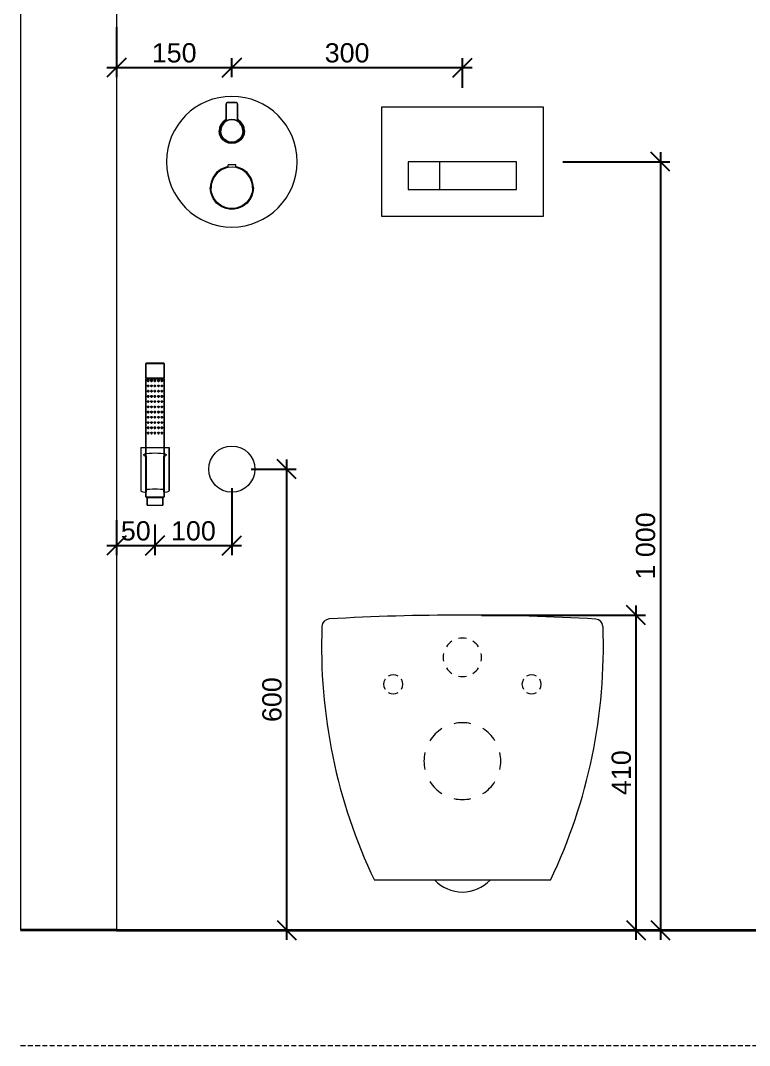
# Model space of a CAD drawing. Header units: millimetres. Extents: x 3767 to 22479, y 1034 to 12216.
# Drawn here: x 7030 to 7979, y 9114 to 10448 of the extents above; entities that cross this region are included whole.
import ezdxf

# ---------------------------------------------------------------- set-up
doc = ezdxf.new("R2010")
doc.units = ezdxf.units.MM
doc.linetypes.add('ČÁRKOVANÁ2', pattern=[9.525, 6.35, -3.175])
for name, color, linetype, lineweight in [('3', 7, 'ČÁRKOVANÁ2', 0), ('dim', 4, 'Continuous', 0), ('door', 36, 'Continuous', 0), ('equipments', 137, 'Continuous', 13), ('sanitary', 4, 'Continuous', 13), ('section', 5, 'Continuous', 35)]:
    doc.layers.add(name, color=color, linetype=linetype, lineweight=lineweight)
doc.styles.add('ARIAL', font='arial.ttf')
doc.dimstyles.new('25', dxfattribs={"dimtxt": 25, "dimasz": 25, "dimexe": 12.5, "dimexo": 25, "dimgap": 6.25, "dimtad": 1, "dimdec": 0, "dimdsep": 46, "dimlunit": 6, "dimtxsty": 'ARIAL', "dimblk": 'OBLIQUE', "dimcen": 25, "dimdle": 12.5, "dimclrd": 256, "dimclre": 256, "dimclrt": 2, "dimadec": 0, "dimazin": 0, "dimtfac": 1, "dimtdec": 0, "dimtmove": 0, "dimatfit": 1, "dimldrblk": 'DOTSMALL', "dimfxl": 1, "dimtvp": 1, "dimtolj": 1, "dimtzin": 0, "dimarcsym": 0})

# ---------------------------------------------------------------- blocks, each defined once
blk = doc.blocks.new('A$C4771120F')
at = {"layer": 'equipments'}
blk.add_line((114.5, 65), (-114.5, 65), dxfattribs=at)
for centre, radius, start, end in [((-172.8, 395), 10, 93.3455, 177.8367), ((-1, -2544.1), 2954.1, 86.6152, 93.3455), ((172.8, 394.9), 10, 2.1535, 86.6152), ((521.6, 368.8), 704.9, 177.8367, 205.5269), ((-521.5, 368.8), 704.9, 334.4731, 2.1535), ((0, 355), 25, 123.1739, 146.8261), ((0, 355), 25, 78.1739, 101.8261), ((0, 355), 25, 33.1739, 56.8261), ((0, 355), 25, 168.1739, 191.8261), ((0, 355), 25, 348.1739, 11.8261), ((0, 355), 25, 213.1739, 236.8261), ((0, 355), 25, 303.1739, 326.8261), ((-90, 320), 12.5, 148.745, 211.255), ((-90, 320), 12.5, 58.745, 121.255), ((-90, 320), 12.5, 328.745, 31.255), ((0, 355), 25, 258.1739, 281.8261), ((90, 320), 12.5, 148.745, 211.255), ((90, 320), 12.5, 58.745, 121.255), ((90, 320), 12.5, 328.745, 31.255), ((-90, 320), 12.5, 238.745, 301.255), ((90, 320), 12.5, 238.745, 301.255), ((0, 220), 50, 77.1777, 102.8223), ((0, 220), 50, 122.1777, 147.8223), ((0, 220), 50, 32.1777, 57.8223), ((0, 220), 50, 167.1777, 192.8223), ((0, 220), 50, 347.1777, 12.8223), ((0, 220), 50, 212.1777, 237.8223), ((0, 220), 50, 302.1777, 327.8223), ((0, 220), 50, 257.1777, 282.8223), ((0, 99.7), 50, 223.916, 316.084)]:
    blk.add_arc(centre, radius, start, end, dxfattribs=at)
blk = doc.blocks.new('A$C1CBD540B')
at = {"layer": 'equipments'}
for p, q in [((-18.5, 0), (0, 0)), ((-18.5, 0), (0, 0)), ((-18.5, 0), (-18.5, -56.3)), ((0, 0), (18.5, 0)), ((18.5, -56.3), (18.5, 0)), ((18.5, 0), (18.5, -56.3)), ((-14.6, -9.6), (-14.4, -8.9)), ((-14.6, -10), (-14.6, -9.6)), ((-14.6, -9.6), (-14.6, -10)), ((-14.6, -9.6), (-14.6, -10)), ((-14.6, -9.6), (-14.6, -10)), ((-14.6, -10), (-14.3, -10.5)), ((-14.4, -8.9), (-13.1, -8.4)), ((-14.3, -10.5), (-13.1, -11)), ((-13.1, -8.4), (-10.9, -8)), ((-13.1, -11), (-11.4, -11.4)), ((-11.4, -11.4), (-11.3, -57.8)), ((-11.4, -11.4), (-11.3, -57.8)), ((-10.9, -8), (-7.6, -7.5)), ((-7.6, -7.5), (-3.7, -7.3)), ((-3.7, -7.3), (0, -7.1)), ((0, -7.1), (3.7, -7.3)), ((3.7, -7.3), (7.6, -7.5)), ((7.6, -7.5), (10.9, -8)), ((10.9, -8), (13.1, -8.4)), ((11.3, -57.8), (11.4, -11.4)), ((11.3, -57.8), (11.4, -11.4)), ((11.4, -11.4), (13.1, -11)), ((13.1, -8.4), (14.4, -8.9)), ((13.1, -11), (14.3, -10.5)), ((14.3, -10.5), (14.6, -10)), ((14.4, -8.9), (14.6, -9.6)), ((14.6, -10), (14.6, -9.6)), ((14.6, -10), (14.6, -9.6)), ((14.6, -9.6), (14.6, -10)), ((-18.5, -56.3), (-18.3, -56.5)), ((-18.3, -56.5), (-18, -56.8)), ((-18, -56.8), (-17.2, -57.2)), ((-18, -56.8), (-17.2, -57.2)), ((-17.2, -57.2), (-15.9, -57.6)), ((-15.9, -57.6), (-14.2, -58)), ((-15.9, -57.6), (-14.2, -58)), ((-14.2, -58), (-11.3, -57.8)), ((-14.2, -58), (-11.3, -57.8)), ((-11.3, -54.7), (-10.1, -54.4)), ((-10.1, -54.4), (-7, -54)), ((-7, -54), (-3.4, -53.7)), ((-3.4, -53.7), (0, -53.6)), ((0, -53.6), (3.4, -53.7)), ((3.4, -53.7), (7, -54)), ((7, -54), (10.1, -54.4)), ((10.1, -54.4), (11.3, -54.7)), ((11.3, -57.8), (14.2, -58)), ((11.3, -57.8), (14.2, -58)), ((14.2, -58), (15.9, -57.6)), ((14.2, -58), (15.9, -57.6)), ((15.9, -57.6), (17.2, -57.2)), ((17.2, -57.2), (18, -56.8)), ((18, -56.8), (18.3, -56.5)), ((18.3, -56.5), (18.5, -56.3))]:
    blk.add_line(p, q, dxfattribs=at)
blk = doc.blocks.new('A$C076663FC')
at = {"layer": 'equipments'}
for p, q in [((-7.5, 75.5), (-7, 76.5)), ((-7.5, 75.5), (-7.5, 53)), ((-7.5, 53), (-7.5, 75.5)), ((-7, 76.5), (-6, 77)), ((-7, 76.5), (-6.7, 76.5)), ((-6.7, 76.5), (-6.1, 76.5)), ((-6.1, 76.5), (-4.9, 76.5)), ((-6, 77), (-5.8, 77)), ((-5.8, 77), (-5.2, 77)), ((-5.2, 77), (-3, 77)), ((-4.9, 76.5), (-3.5, 76.5)), ((-3.5, 76.5), (-1.8, 76.5)), ((-3, 77), (-1.5, 77)), ((-1.8, 76.5), (0, 76.5)), ((-1.5, 77), (0, 77)), ((0, 77), (1.5, 77)), ((0, 76.5), (1.8, 76.5)), ((1.5, 77), (3, 77)), ((1.8, 76.5), (3.5, 76.5)), ((3, 77), (4.2, 77)), ((3.5, 76.5), (4.9, 76.5)), ((4.2, 77), (5.2, 77)), ((4.9, 76.5), (6.1, 76.5)), ((5.2, 77), (6, 77)), ((6, 77), (7, 76.5)), ((6.1, 76.5), (6.7, 76.5)), ((6.7, 76.5), (7, 76.5)), ((7, 76.5), (7.5, 75.5)), ((7.5, 53), (7.5, 75.5)), ((7.5, 75.5), (7.5, 53)), ((-11.6, 51.6), (-8.2, 54.3)), ((-11.3, 51.3), (-8, 53.9)), ((-8.2, 54.3), (-7.5, 54.6)), ((-8, 53.9), (-7.5, 54.1)), ((-7.5, 53), (-3.9, 54.5)), ((-7.3, 52.6), (-3.8, 54)), ((-3.9, 54.5), (-0.2, 55)), ((-3.8, 54), (0, 54.5)), ((-0.2, 55), (3.9, 54.5)), ((0, 54.5), (3.8, 54)), ((3.8, 54), (7.3, 52.6)), ((3.9, 54.5), (7.5, 53)), ((7.5, 54.6), (8.2, 54.3)), ((7.5, 54.1), (8, 53.9)), ((8, 53.9), (11.3, 51.3)), ((8.2, 54.3), (11.6, 51.6)), ((-16.5, 40), (-15.9, 44.3)), ((-16, 40), (-15.4, 44.1)), ((-15.9, 44.3), (-14.3, 48.2)), ((-15.4, 44.1), (-13.9, 48)), ((-15, 40), (-14.5, 43.9)), ((-15, 40), (-14.5, 43.9)), ((-14.5, 43.9), (-13, 47.5)), ((-14.5, 40), (-14, 43.8)), ((-14.3, 48.2), (-11.6, 51.6)), ((-14, 43.8), (-12.6, 47.3)), ((-13.9, 48), (-11.3, 51.3)), ((-13, 47.5), (-10.6, 50.6)), ((-12.6, 47.3), (-10.3, 50.3)), ((-10.6, 50.6), (-7.5, 53)), ((-10.3, 50.3), (-7.3, 52.6)), ((7.3, 52.6), (10.3, 50.3)), ((7.5, 53), (10.6, 50.6)), ((10.3, 50.3), (12.6, 47.3)), ((10.6, 50.6), (13, 47.5)), ((11.3, 51.3), (13.9, 48)), ((11.6, 51.6), (14.3, 48.2)), ((12.6, 47.3), (14, 43.8)), ((13, 47.5), (14.5, 43.9)), ((13.9, 48), (15.4, 44.1)), ((14, 43.8), (14.5, 40)), ((14.3, 48.2), (15.9, 44.3)), ((14.5, 43.9), (15, 40)), ((15.4, 44.1), (16, 40)), ((15.9, 44.3), (16.5, 40)), ((-16.5, 40), (-15.9, 35.7)), ((-16, 40), (-15.4, 35.9)), ((-15.9, 35.7), (-14.3, 31.8)), ((-15.4, 35.9), (-13.9, 32)), ((-15, 40), (-14.5, 36.1)), ((-14.5, 40), (-14, 36.2)), ((-14.5, 36.1), (-13, 32.5)), ((-14.3, 31.8), (-11.6, 28.4)), ((-14, 36.2), (-12.6, 32.7)), ((-13.9, 32), (-11.3, 28.7)), ((-13, 32.5), (-10.6, 29.4)), ((-12.6, 32.7), (-10.3, 29.7)), ((-11.6, 28.4), (-8.2, 25.7)), ((-11.3, 28.7), (-8, 26.1)), ((-10.6, 29.4), (-7.5, 27)), ((-10.3, 29.7), (-7.3, 27.4)), ((-7.5, 27), (-3.9, 25.5)), ((-7.3, 27.4), (-3.8, 26)), ((3.8, 26), (7.3, 27.4)), ((3.9, 25.5), (7.5, 27)), ((7.3, 27.4), (10.3, 29.7)), ((7.5, 27), (10.6, 29.4)), ((8, 26.1), (11.3, 28.7)), ((8.2, 25.7), (11.6, 28.4)), ((10.3, 29.7), (12.6, 32.7)), ((10.6, 29.4), (13, 32.5)), ((11.3, 28.7), (13.9, 32)), ((11.6, 28.4), (14.3, 31.8)), ((12.6, 32.7), (14, 36.2)), ((13, 32.5), (14.5, 36.1)), ((13.9, 32), (15.4, 35.9)), ((14, 36.2), (14.5, 40)), ((14.3, 31.8), (15.9, 35.7)), ((14.5, 36.1), (15, 40)), ((15.4, 35.9), (16, 40)), ((15.9, 35.7), (16.5, 40)), ((-8.2, 25.7), (-4.3, 24.1)), ((-8, 26.1), (-4.1, 24.6)), ((-4.3, 24.1), (0, 23.5)), ((-4.1, 24.6), (0, 24)), ((-3.9, 25.5), (0, 25)), ((-3.9, 25.5), (0, 25)), ((-3.8, 26), (0, 25.5)), ((0, 25.5), (3.8, 26)), ((0, 25), (3.9, 25.5)), ((0, 24), (4.1, 24.6)), ((0, 23.5), (4.3, 24.1)), ((4.1, 24.6), (8, 26.1)), ((4.3, 24.1), (8.2, 25.7)), ((-19.8, -14.2), (-17, -11.8)), ((-19.1, -14.9), (-16.4, -12.6)), ((-17, -11.8), (-13.9, -9.8)), ((-16.4, -12.6), (-13.5, -10.7)), ((-13.9, -9.8), (-10.7, -8.2)), ((-13.4, -10.6), (-10.3, -9.1)), ((-10.7, -8.2), (-7.2, -7)), ((-10.3, -9.1), (-7, -8)), ((-7.2, -7), (-5, -6.6)), ((-7, -8), (-5, -7.6)), ((-5, -7.7), (-5, -4)), ((-5, -4), (-4.6, -4)), ((-5, -7.6), (-0.3, -7.3)), ((-4.6, -4), (-3.5, -4)), ((-3.5, -4), (-1.9, -4)), ((-1.9, -4), (0, -4)), ((-0.3, -7.3), (5, -7.6)), ((0, -4), (1.9, -4)), ((1.9, -4), (3.5, -4)), ((3.5, -4), (4.6, -4)), ((4.6, -4), (5, -4)), ((5, -7.7), (5, -4)), ((5, -6.6), (7.2, -7)), ((5, -7.6), (7, -8)), ((7, -8), (10.3, -9.1)), ((7.2, -7), (10.7, -8.2)), ((10.3, -9.1), (13.5, -10.7)), ((10.7, -8.2), (13.9, -9.8)), ((13.5, -10.7), (16.4, -12.6)), ((13.9, -9.8), (17, -11.8)), ((16.4, -12.6), (19.1, -14.9)), ((17, -11.8), (19.8, -14.2)), ((-27, -26.8), (-25.8, -23.3)), ((-26, -27), (-24.9, -23.7)), ((-25.8, -23.3), (-24.2, -20.1)), ((-24.9, -23.7), (-23.3, -20.5)), ((-24.2, -20.1), (-22.2, -17)), ((-23.3, -20.5), (-21.4, -17.6)), ((-22.2, -17), (-19.8, -14.2)), ((-21.4, -17.6), (-19.1, -14.9)), ((19.1, -14.9), (21.4, -17.6)), ((19.8, -14.2), (22.2, -17)), ((21.4, -17.6), (23.3, -20.5)), ((22.2, -17), (24.2, -20.1)), ((23.3, -20.5), (24.9, -23.7)), ((24.2, -20.1), (25.8, -23.3)), ((24.9, -23.7), (26, -27)), ((25.8, -23.3), (27, -26.8)), ((-28, -34), (-27.7, -30.4)), ((-28, -34), (-27.7, -37.6)), ((-27.7, -30.4), (-27, -26.8)), ((-27.7, -37.6), (-27, -41.2)), ((-27, -34), (-26.7, -30.5)), ((-27, -34), (-26.7, -37.5)), ((-26.7, -30.5), (-26, -27)), ((-26.7, -37.5), (-26, -41)), ((26, -27), (26.7, -30.5)), ((26, -41), (26.7, -37.5)), ((26.7, -30.5), (27, -34)), ((26.7, -37.5), (27, -34)), ((27, -26.8), (27.7, -30.4)), ((27, -41.2), (27.7, -37.6)), ((27.7, -30.4), (28, -34)), ((27.7, -37.6), (28, -34)), ((-27, -41.2), (-25.8, -44.7)), ((-26, -41), (-24.9, -44.3)), ((-25.8, -44.7), (-24.2, -47.9)), ((-24.9, -44.3), (-23.4, -47.4)), ((-24.2, -47.9), (-22.2, -51)), ((-23.4, -47.4), (-21.4, -50.4)), ((-22.2, -51), (-19.8, -53.8)), ((-21.4, -50.4), (-19.1, -53.1)), ((-19.1, -53.1), (-16.4, -55.4)), ((16.4, -55.4), (19.1, -53.1)), ((19.1, -53.1), (21.4, -50.4)), ((19.8, -53.8), (22.2, -51)), ((21.4, -50.4), (23.4, -47.4)), ((22.2, -51), (24.2, -47.9)), ((23.4, -47.4), (24.9, -44.3)), ((24.2, -47.9), (25.8, -44.7)), ((24.9, -44.3), (26, -41)), ((25.8, -44.7), (27, -41.2)), ((-19.8, -53.8), (-17, -56.2)), ((-17, -56.2), (-13.9, -58.2)), ((-16.4, -55.4), (-13.5, -57.3)), ((-13.9, -58.2), (-10.7, -59.8)), ((-13.5, -57.3), (-10.3, -58.9)), ((-10.7, -59.8), (-7.2, -61)), ((-10.3, -58.9), (-7, -60)), ((-7.2, -61), (-3.6, -61.7)), ((-7, -60), (-3.5, -60.7)), ((-3.6, -61.7), (0, -62)), ((-3.5, -60.7), (0, -61)), ((0, -61), (3.5, -60.7)), ((0, -62), (3.6, -61.7)), ((3.5, -60.7), (7, -60)), ((3.6, -61.7), (7.2, -61)), ((7, -60), (10.3, -58.9)), ((7, -60), (10.3, -58.9)), ((7.2, -61), (10.7, -59.8)), ((10.3, -58.9), (13.5, -57.3)), ((10.7, -59.8), (13.9, -58.2)), ((13.5, -57.3), (16.4, -55.4)), ((13.9, -58.2), (17, -56.2)), ((17, -56.2), (19.8, -53.8))]:
    blk.add_line(p, q, dxfattribs=at)
blk.add_circle((0, 0), 85, dxfattribs=at)
blk = doc.blocks.new('A$C76D800A9')
at = {"layer": 'equipments'}
for p, q in [((-12, 184.5), (-11.5, 185)), ((-12, 184.5), (-12, 165.5)), ((-12, 184.5), (-11.6, 184.5)), ((-12, 165.5), (-12, 184.5)), ((-11.6, 184.5), (-10.4, 184.5)), ((-11.6, 184.5), (-10.4, 184.5)), ((-11.5, 185), (-11.1, 185)), ((-11.1, 185), (-10, 185)), ((-10.4, 184.5), (-8.5, 184.5)), ((-10, 185), (-8.1, 185)), ((-8.5, 184.5), (-6, 184.5)), ((-8.1, 185), (-5.7, 185)), ((-6, 184.5), (-3.1, 184.5)), ((-5.7, 185), (-3, 185)), ((-3.1, 184.5), (0, 184.5)), ((-3, 185), (0, 185)), ((0, 185), (3, 185)), ((0, 184.5), (3.1, 184.5)), ((3, 185), (5.7, 185)), ((3.1, 184.5), (6, 184.5)), ((5.7, 185), (8.1, 185)), ((6, 184.5), (8.5, 184.5)), ((8.1, 185), (10, 185)), ((8.5, 184.5), (10.4, 184.5)), ((10, 185), (11.1, 185)), ((10.4, 184.5), (11.6, 184.5)), ((11.1, 185), (11.5, 185)), ((11.5, 185), (12, 184.5)), ((11.6, 184.5), (12, 184.5)), ((12, 184.5), (12, 165.5)), ((12, 165.5), (12, 184.5)), ((-12, 165.5), (-11.6, 165.5)), ((-12, 165.5), (-11, 165)), ((-12, 164.5), (-11, 165)), ((-12, 11), (-12, 164.5)), ((-12, 164.5), (-12, 11)), ((-12, 164.5), (-11.6, 164.5)), ((-11.6, 165.5), (-10.4, 165.5)), ((-11.6, 165.5), (-10.4, 165.5)), ((-11.6, 164.5), (-10.4, 164.5)), ((-11.6, 164.5), (-10.4, 164.5)), ((-11, 165), (-10.6, 165)), ((-10.6, 165), (-9.5, 165)), ((-10.4, 165.5), (-8.5, 165.5)), ((-10.4, 164.5), (-8.5, 164.5)), ((-9.8571, 162.5), (-9.4286, 163)), ((-9.8571, 162.5), (-9.8571, 161.5)), ((-9.8571, 161.5), (-9.8571, 162.5)), ((-9.8571, 161.5), (-9.4286, 161)), ((-9.5, 165), (-7.8, 165)), ((-9.4286, 163), (-8.5714, 163)), ((-9.4286, 161), (-8.5714, 161)), ((-8.5714, 163), (-8.1429, 162.5)), ((-8.5714, 161), (-8.1429, 161.5)), ((-8.5, 165.5), (-6, 165.5)), ((-8.5, 164.5), (-6, 164.5)), ((-8.1429, 161.5), (-8.1429, 162.5)), ((-8.1429, 162.5), (-8.1429, 161.5)), ((-7.8, 165), (-5.5, 165)), ((-6, 165.5), (-3.1, 165.5)), ((-6, 164.5), (-3.1, 164.5)), ((-5.5, 165), (-2.8, 165)), ((-5.3571, 162.5), (-4.9286, 163)), ((-5.3571, 161.5), (-5.3571, 162.5)), ((-5.3571, 162.5), (-5.3571, 161.5)), ((-5.3571, 161.5), (-4.9286, 161)), ((-4.9286, 163), (-4.0714, 163)), ((-4.9286, 161), (-4.0714, 161)), ((-4.0714, 163), (-3.6429, 162.5)), ((-4.0714, 161), (-3.6429, 161.5)), ((-3.6429, 162.5), (-3.6429, 161.5)), ((-3.6429, 161.5), (-3.6429, 162.5)), ((-3.1, 165.5), (0, 165.5)), ((-3.1, 164.5), (0, 164.5)), ((-2.8, 165), (0, 165)), ((-0.8571, 162.5), (-0.4286, 163)), ((-0.8571, 161.5), (-0.8571, 162.5)), ((-0.8571, 162.5), (-0.8571, 161.5)), ((-0.8571, 161.5), (-0.4286, 161)), ((-0.4286, 163), (0.4286, 163)), ((-0.4286, 161), (0.4286, 161)), ((0, 165.5), (3.1, 165.5)), ((0, 165), (2.8, 165)), ((0, 164.5), (3.1, 164.5)), ((0.4286, 163), (0.8571, 162.5)), ((0.4286, 161), (0.8571, 161.5)), ((0.8571, 162.5), (0.8571, 161.5)), ((0.8571, 161.5), (0.8571, 162.5)), ((2.8, 165), (5.5, 165)), ((3.1, 165.5), (6, 165.5)), ((3.1, 164.5), (6, 164.5)), ((3.6429, 162.5), (4.0714, 163)), ((3.6429, 162.5), (3.6429, 161.5)), ((3.6429, 161.5), (3.6429, 162.5)), ((3.6429, 161.5), (4.0714, 161)), ((4.0714, 163), (4.9286, 163)), ((4.0714, 161), (4.9286, 161)), ((4.9286, 163), (5.3571, 162.5)), ((4.9286, 161), (5.3571, 161.5)), ((5.3571, 161.5), (5.3571, 162.5)), ((5.3571, 162.5), (5.3571, 161.5)), ((5.5, 165), (7.8, 165)), ((6, 165.5), (8.5, 165.5)), ((6, 164.5), (8.5, 164.5)), ((7.8, 165), (9.5, 165)), ((8.1429, 162.5), (8.5714, 163)), ((8.1429, 161.5), (8.1429, 162.5)), ((8.1429, 162.5), (8.1429, 161.5)), ((8.1429, 161.5), (8.5714, 161)), ((8.5, 165.5), (10.4, 165.5)), ((8.5, 164.5), (10.4, 164.5)), ((8.5714, 163), (9.4286, 163)), ((8.5714, 161), (9.4286, 161)), ((9.4286, 163), (9.8571, 162.5)), ((9.4286, 161), (9.8571, 161.5)), ((9.5, 165), (10.6, 165)), ((9.8571, 162.5), (9.8571, 161.5)), ((9.8571, 161.5), (9.8571, 162.5)), ((10.4, 165.5), (11.6, 165.5)), ((10.4, 164.5), (11.6, 164.5)), ((10.6, 165), (11, 165)), ((11, 165), (12, 165.5)), ((11, 165), (12, 164.5)), ((11.6, 165.5), (12, 165.5)), ((11.6, 164.5), (12, 164.5)), ((12, 11), (12, 164.5)), ((12, 164.5), (12, 11)), ((-9.8571, 155.7), (-9.4286, 156.2)), ((-9.8571, 154.7), (-9.8571, 155.7)), ((-9.8571, 155.7), (-9.8571, 154.7)), ((-9.8571, 154.7), (-9.4286, 154.2)), ((-9.8571, 148.9), (-9.4286, 149.4)), ((-9.8571, 147.9), (-9.8571, 148.9)), ((-9.8571, 148.9), (-9.8571, 147.9)), ((-9.8571, 147.9), (-9.4286, 147.4)), ((-9.4286, 156.2), (-8.5714, 156.2)), ((-9.4286, 154.2), (-8.5714, 154.2)), ((-9.4286, 149.4), (-8.5714, 149.4)), ((-9.4286, 147.4), (-8.5714, 147.4)), ((-8.5714, 156.2), (-8.1429, 155.7)), ((-8.5714, 154.2), (-8.1429, 154.7)), ((-8.5714, 149.4), (-8.1429, 148.9)), ((-8.5714, 147.4), (-8.1429, 147.9)), ((-8.1429, 155.7), (-8.1429, 154.7)), ((-8.1429, 154.7), (-8.1429, 155.7)), ((-8.1429, 148.9), (-8.1429, 147.9)), ((-8.1429, 147.9), (-8.1429, 148.9)), ((-5.3571, 155.7), (-4.9286, 156.2)), ((-5.3571, 155.7), (-5.3571, 154.7)), ((-5.3571, 154.7), (-5.3571, 155.7)), ((-5.3571, 154.7), (-4.9286, 154.2)), ((-5.3571, 148.9), (-4.9286, 149.4)), ((-5.3571, 148.9), (-5.3571, 147.9)), ((-5.3571, 147.9), (-5.3571, 148.9)), ((-5.3571, 147.9), (-4.9286, 147.4)), ((-4.9286, 156.2), (-4.0714, 156.2)), ((-4.9286, 154.2), (-4.0714, 154.2)), ((-4.9286, 149.4), (-4.0714, 149.4)), ((-4.9286, 147.4), (-4.0714, 147.4)), ((-4.0714, 156.2), (-3.6429, 155.7)), ((-4.0714, 154.2), (-3.6429, 154.7)), ((-4.0714, 149.4), (-3.6429, 148.9)), ((-4.0714, 147.4), (-3.6429, 147.9)), ((-3.6429, 154.7), (-3.6429, 155.7)), ((-3.6429, 155.7), (-3.6429, 154.7)), ((-3.6429, 147.9), (-3.6429, 148.9)), ((-3.6429, 148.9), (-3.6429, 147.9)), ((-0.8571, 155.7), (-0.4286, 156.2)), ((-0.8571, 155.7), (-0.8571, 154.7)), ((-0.8571, 154.7), (-0.8571, 155.7)), ((-0.8571, 154.7), (-0.4286, 154.2)), ((-0.8571, 148.9), (-0.4286, 149.4)), ((-0.8571, 148.9), (-0.8571, 147.9)), ((-0.8571, 147.9), (-0.8571, 148.9)), ((-0.8571, 147.9), (-0.4286, 147.4)), ((-0.4286, 156.2), (0.4286, 156.2)), ((-0.4286, 154.2), (0.4286, 154.2)), ((-0.4286, 149.4), (0.4286, 149.4)), ((-0.4286, 147.4), (0.4286, 147.4)), ((0.4286, 156.2), (0.8571, 155.7)), ((0.4286, 154.2), (0.8571, 154.7)), ((0.4286, 149.4), (0.8571, 148.9)), ((0.4286, 147.4), (0.8571, 147.9)), ((0.8571, 154.7), (0.8571, 155.7)), ((0.8571, 155.7), (0.8571, 154.7)), ((0.8571, 147.9), (0.8571, 148.9)), ((0.8571, 148.9), (0.8571, 147.9)), ((3.6429, 155.7), (4.0714, 156.2)), ((3.6429, 154.7), (3.6429, 155.7)), ((3.6429, 155.7), (3.6429, 154.7)), ((3.6429, 154.7), (4.0714, 154.2)), ((3.6429, 148.9), (4.0714, 149.4)), ((3.6429, 147.9), (3.6429, 148.9)), ((3.6429, 148.9), (3.6429, 147.9)), ((3.6429, 147.9), (4.0714, 147.4)), ((4.0714, 156.2), (4.9286, 156.2)), ((4.0714, 154.2), (4.9286, 154.2)), ((4.0714, 149.4), (4.9286, 149.4)), ((4.0714, 147.4), (4.9286, 147.4)), ((4.9286, 156.2), (5.3571, 155.7)), ((4.9286, 154.2), (5.3571, 154.7)), ((4.9286, 149.4), (5.3571, 148.9)), ((4.9286, 147.4), (5.3571, 147.9)), ((5.3571, 155.7), (5.3571, 154.7)), ((5.3571, 154.7), (5.3571, 155.7)), ((5.3571, 148.9), (5.3571, 147.9)), ((5.3571, 147.9), (5.3571, 148.9)), ((8.1429, 155.7), (8.5714, 156.2)), ((8.1429, 155.7), (8.1429, 154.7)), ((8.1429, 154.7), (8.1429, 155.7)), ((8.1429, 154.7), (8.5714, 154.2)), ((8.1429, 148.9), (8.5714, 149.4)), ((8.1429, 148.9), (8.1429, 147.9)), ((8.1429, 147.9), (8.1429, 148.9)), ((8.1429, 147.9), (8.5714, 147.4)), ((8.5714, 156.2), (9.4286, 156.2)), ((8.5714, 154.2), (9.4286, 154.2)), ((8.5714, 149.4), (9.4286, 149.4)), ((8.5714, 147.4), (9.4286, 147.4)), ((9.4286, 156.2), (9.8571, 155.7)), ((9.4286, 154.2), (9.8571, 154.7)), ((9.4286, 149.4), (9.8571, 148.9)), ((9.4286, 147.4), (9.8571, 147.9)), ((9.8571, 154.7), (9.8571, 155.7)), ((9.8571, 155.7), (9.8571, 154.7)), ((9.8571, 147.9), (9.8571, 148.9)), ((9.8571, 148.9), (9.8571, 147.9)), ((-9.8571, 142.1), (-9.4286, 142.6)), ((-9.8571, 142.1), (-9.8571, 141.1)), ((-9.8571, 141.1), (-9.8571, 142.1)), ((-9.8571, 141.1), (-9.4286, 140.6)), ((-9.8571, 135.3), (-9.4286, 135.8)), ((-9.8571, 135.3), (-9.8571, 134.3)), ((-9.8571, 134.3), (-9.8571, 135.3)), ((-9.8571, 134.3), (-9.4286, 133.8)), ((-9.4286, 142.6), (-8.5714, 142.6)), ((-9.4286, 140.6), (-8.5714, 140.6)), ((-9.4286, 135.8), (-8.5714, 135.8)), ((-9.4286, 133.8), (-8.5714, 133.8)), ((-8.5714, 142.6), (-8.1429, 142.1)), ((-8.5714, 140.6), (-8.1429, 141.1)), ((-8.5714, 135.8), (-8.1429, 135.3)), ((-8.5714, 133.8), (-8.1429, 134.3)), ((-8.1429, 142.1), (-8.1429, 141.1)), ((-8.1429, 141.1), (-8.1429, 142.1)), ((-8.1429, 134.3), (-8.1429, 135.3)), ((-8.1429, 135.3), (-8.1429, 134.3)), ((-5.3571, 142.1), (-4.9286, 142.6)), ((-5.3571, 141.1), (-5.3571, 142.1)), ((-5.3571, 142.1), (-5.3571, 141.1)), ((-5.3571, 141.1), (-4.9286, 140.6)), ((-5.3571, 135.3), (-4.9286, 135.8)), ((-5.3571, 134.3), (-5.3571, 135.3)), ((-5.3571, 135.3), (-5.3571, 134.3)), ((-5.3571, 134.3), (-4.9286, 133.8)), ((-4.9286, 142.6), (-4.0714, 142.6)), ((-4.9286, 140.6), (-4.0714, 140.6)), ((-4.9286, 135.8), (-4.0714, 135.8)), ((-4.9286, 133.8), (-4.0714, 133.8)), ((-4.0714, 142.6), (-3.6429, 142.1)), ((-4.0714, 140.6), (-3.6429, 141.1)), ((-4.0714, 135.8), (-3.6429, 135.3)), ((-4.0714, 133.8), (-3.6429, 134.3)), ((-3.6429, 141.1), (-3.6429, 142.1)), ((-3.6429, 142.1), (-3.6429, 141.1)), ((-3.6429, 135.3), (-3.6429, 134.3)), ((-3.6429, 134.3), (-3.6429, 135.3)), ((-0.8571, 142.1), (-0.4286, 142.6)), ((-0.8571, 141.1), (-0.8571, 142.1)), ((-0.8571, 142.1), (-0.8571, 141.1)), ((-0.8571, 141.1), (-0.4286, 140.6)), ((-0.8571, 135.3), (-0.4286, 135.8)), ((-0.8571, 134.3), (-0.8571, 135.3)), ((-0.8571, 135.3), (-0.8571, 134.3)), ((-0.8571, 134.3), (-0.4286, 133.8)), ((-0.4286, 142.6), (0.4286, 142.6)), ((-0.4286, 140.6), (0.4286, 140.6)), ((-0.4286, 135.8), (0.4286, 135.8)), ((-0.4286, 133.8), (0.4286, 133.8)), ((0.4286, 142.6), (0.8571, 142.1)), ((0.4286, 140.6), (0.8571, 141.1)), ((0.4286, 135.8), (0.8571, 135.3)), ((0.4286, 133.8), (0.8571, 134.3)), ((0.8571, 141.1), (0.8571, 142.1)), ((0.8571, 142.1), (0.8571, 141.1)), ((0.8571, 135.3), (0.8571, 134.3)), ((0.8571, 134.3), (0.8571, 135.3)), ((3.6429, 142.1), (4.0714, 142.6)), ((3.6429, 142.1), (3.6429, 141.1)), ((3.6429, 141.1), (3.6429, 142.1)), ((3.6429, 141.1), (4.0714, 140.6)), ((3.6429, 135.3), (4.0714, 135.8)), ((3.6429, 135.3), (3.6429, 134.3)), ((3.6429, 134.3), (3.6429, 135.3)), ((3.6429, 134.3), (4.0714, 133.8)), ((4.0714, 142.6), (4.9286, 142.6)), ((4.0714, 140.6), (4.9286, 140.6)), ((4.0714, 135.8), (4.9286, 135.8)), ((4.0714, 133.8), (4.9286, 133.8)), ((4.9286, 142.6), (5.3571, 142.1)), ((4.9286, 140.6), (5.3571, 141.1)), ((4.9286, 135.8), (5.3571, 135.3)), ((4.9286, 133.8), (5.3571, 134.3)), ((5.3571, 142.1), (5.3571, 141.1)), ((5.3571, 141.1), (5.3571, 142.1)), ((5.3571, 134.3), (5.3571, 135.3)), ((5.3571, 135.3), (5.3571, 134.3)), ((8.1429, 142.1), (8.5714, 142.6)), ((8.1429, 141.1), (8.1429, 142.1)), ((8.1429, 142.1), (8.1429, 141.1)), ((8.1429, 141.1), (8.5714, 140.6)), ((8.1429, 135.3), (8.5714, 135.8)), ((8.1429, 134.3), (8.1429, 135.3)), ((8.1429, 135.3), (8.1429, 134.3)), ((8.1429, 134.3), (8.5714, 133.8)), ((8.5714, 142.6), (9.4286, 142.6)), ((8.5714, 140.6), (9.4286, 140.6)), ((8.5714, 135.8), (9.4286, 135.8)), ((8.5714, 133.8), (9.4286, 133.8)), ((9.4286, 142.6), (9.8571, 142.1)), ((9.4286, 140.6), (9.8571, 141.1)), ((9.4286, 135.8), (9.8571, 135.3)), ((9.4286, 133.8), (9.8571, 134.3)), ((9.8571, 141.1), (9.8571, 142.1)), ((9.8571, 142.1), (9.8571, 141.1)), ((9.8571, 135.3), (9.8571, 134.3)), ((9.8571, 134.3), (9.8571, 135.3)), ((-9.8571, 128.5), (-9.4286, 129)), ((-9.8571, 128.5), (-9.8571, 127.5)), ((-9.8571, 127.5), (-9.8571, 128.5)), ((-9.8571, 127.5), (-9.4286, 127)), ((-9.8571, 121.7), (-9.4286, 122.2)), ((-9.8571, 121.7), (-9.8571, 120.7)), ((-9.8571, 120.7), (-9.8571, 121.7)), ((-9.8571, 120.7), (-9.4286, 120.2)), ((-9.4286, 129), (-8.5714, 129)), ((-9.4286, 127), (-8.5714, 127)), ((-9.4286, 122.2), (-8.5714, 122.2)), ((-9.4286, 120.2), (-8.5714, 120.2)), ((-8.5714, 129), (-8.1429, 128.5)), ((-8.5714, 127), (-8.1429, 127.5)), ((-8.5714, 122.2), (-8.1429, 121.7)), ((-8.5714, 120.2), (-8.1429, 120.7)), ((-8.1429, 127.5), (-8.1429, 128.5)), ((-8.1429, 128.5), (-8.1429, 127.5)), ((-8.1429, 121.7), (-8.1429, 120.7)), ((-8.1429, 120.7), (-8.1429, 121.7)), ((-5.3571, 128.5), (-4.9286, 129)), ((-5.3571, 127.5), (-5.3571, 128.5)), ((-5.3571, 128.5), (-5.3571, 127.5)), ((-5.3571, 127.5), (-4.9286, 127)), ((-5.3571, 121.7), (-4.9286, 122.2)), ((-5.3571, 120.7), (-5.3571, 121.7)), ((-5.3571, 121.7), (-5.3571, 120.7)), ((-5.3571, 120.7), (-4.9286, 120.2)), ((-4.9286, 129), (-4.0714, 129)), ((-4.9286, 127), (-4.0714, 127)), ((-4.9286, 122.2), (-4.0714, 122.2)), ((-4.9286, 120.2), (-4.0714, 120.2)), ((-4.0714, 129), (-3.6429, 128.5)), ((-4.0714, 127), (-3.6429, 127.5)), ((-4.0714, 122.2), (-3.6429, 121.7)), ((-4.0714, 120.2), (-3.6429, 120.7)), ((-3.6429, 128.5), (-3.6429, 127.5)), ((-3.6429, 127.5), (-3.6429, 128.5)), ((-3.6429, 120.7), (-3.6429, 121.7)), ((-3.6429, 121.7), (-3.6429, 120.7)), ((-0.8571, 128.5), (-0.4286, 129)), ((-0.8571, 127.5), (-0.8571, 128.5)), ((-0.8571, 128.5), (-0.8571, 127.5)), ((-0.8571, 127.5), (-0.4286, 127)), ((-0.8571, 121.7), (-0.4286, 122.2)), ((-0.8571, 120.7), (-0.8571, 121.7)), ((-0.8571, 121.7), (-0.8571, 120.7)), ((-0.8571, 120.7), (-0.4286, 120.2)), ((-0.4286, 129), (0.4286, 129)), ((-0.4286, 127), (0.4286, 127)), ((-0.4286, 122.2), (0.4286, 122.2)), ((-0.4286, 120.2), (0.4286, 120.2)), ((0.4286, 129), (0.8571, 128.5)), ((0.4286, 127), (0.8571, 127.5)), ((0.4286, 122.2), (0.8571, 121.7)), ((0.4286, 120.2), (0.8571, 120.7)), ((0.8571, 128.5), (0.8571, 127.5)), ((0.8571, 127.5), (0.8571, 128.5)), ((0.8571, 120.7), (0.8571, 121.7)), ((0.8571, 121.7), (0.8571, 120.7)), ((3.6429, 128.5), (4.0714, 129)), ((3.6429, 128.5), (3.6429, 127.5)), ((3.6429, 127.5), (3.6429, 128.5)), ((3.6429, 127.5), (4.0714, 127)), ((3.6429, 121.7), (4.0714, 122.2)), ((3.6429, 121.7), (3.6429, 120.7)), ((3.6429, 120.7), (3.6429, 121.7)), ((3.6429, 120.7), (4.0714, 120.2)), ((4.0714, 129), (4.9286, 129)), ((4.0714, 127), (4.9286, 127)), ((4.0714, 122.2), (4.9286, 122.2)), ((4.0714, 120.2), (4.9286, 120.2)), ((4.9286, 129), (5.3571, 128.5)), ((4.9286, 127), (5.3571, 127.5)), ((4.9286, 122.2), (5.3571, 121.7)), ((4.9286, 120.2), (5.3571, 120.7)), ((5.3571, 127.5), (5.3571, 128.5)), ((5.3571, 128.5), (5.3571, 127.5)), ((5.3571, 121.7), (5.3571, 120.7)), ((5.3571, 120.7), (5.3571, 121.7)), ((8.1429, 128.5), (8.5714, 129)), ((8.1429, 127.5), (8.1429, 128.5)), ((8.1429, 128.5), (8.1429, 127.5)), ((8.1429, 127.5), (8.5714, 127)), ((8.1429, 121.7), (8.5714, 122.2)), ((8.1429, 120.7), (8.1429, 121.7)), ((8.1429, 121.7), (8.1429, 120.7)), ((8.1429, 120.7), (8.5714, 120.2)), ((8.5714, 129), (9.4286, 129)), ((8.5714, 127), (9.4286, 127)), ((8.5714, 122.2), (9.4286, 122.2)), ((8.5714, 120.2), (9.4286, 120.2)), ((9.4286, 129), (9.8571, 128.5)), ((9.4286, 127), (9.8571, 127.5)), ((9.4286, 122.2), (9.8571, 121.7)), ((9.4286, 120.2), (9.8571, 120.7)), ((9.8571, 128.5), (9.8571, 127.5)), ((9.8571, 127.5), (9.8571, 128.5)), ((9.8571, 120.7), (9.8571, 121.7)), ((9.8571, 121.7), (9.8571, 120.7)), ((-9.8571, 114.9), (-9.4286, 115.4)), ((-9.8571, 114.9), (-9.8571, 113.9)), ((-9.8571, 113.9), (-9.8571, 114.9)), ((-9.8571, 113.9), (-9.4286, 113.4)), ((-9.8571, 108.1), (-9.4286, 108.6)), ((-9.8571, 108.1), (-9.8571, 107.1)), ((-9.8571, 107.1), (-9.8571, 108.1)), ((-9.8571, 107.1), (-9.4286, 106.6)), ((-9.4286, 115.4), (-8.5714, 115.4)), ((-9.4286, 113.4), (-8.5714, 113.4)), ((-9.4286, 108.6), (-8.5714, 108.6)), ((-8.5714, 115.4), (-8.1429, 114.9)), ((-8.5714, 113.4), (-8.1429, 113.9)), ((-8.5714, 108.6), (-8.1429, 108.1)), ((-8.5714, 106.6), (-8.1429, 107.1)), ((-8.1429, 113.9), (-8.1429, 114.9)), ((-8.1429, 114.9), (-8.1429, 113.9)), ((-8.1429, 108.1), (-8.1429, 107.1)), ((-8.1429, 107.1), (-8.1429, 108.1)), ((-5.3571, 114.9), (-4.9286, 115.4)), ((-5.3571, 113.9), (-5.3571, 114.9)), ((-5.3571, 114.9), (-5.3571, 113.9)), ((-5.3571, 113.9), (-4.9286, 113.4)), ((-5.3571, 108.1), (-4.9286, 108.6)), ((-5.3571, 107.1), (-5.3571, 108.1)), ((-5.3571, 108.1), (-5.3571, 107.1)), ((-5.3571, 107.1), (-4.9286, 106.6)), ((-4.9286, 115.4), (-4.0714, 115.4)), ((-4.9286, 113.4), (-4.0714, 113.4)), ((-4.9286, 108.6), (-4.0714, 108.6)), ((-4.0714, 115.4), (-3.6429, 114.9)), ((-4.0714, 113.4), (-3.6429, 113.9)), ((-4.0714, 108.6), (-3.6429, 108.1)), ((-4.0714, 106.6), (-3.6429, 107.1)), ((-3.6429, 114.9), (-3.6429, 113.9)), ((-3.6429, 113.9), (-3.6429, 114.9)), ((-3.6429, 107.1), (-3.6429, 108.1)), ((-3.6429, 108.1), (-3.6429, 107.1)), ((-0.8571, 114.9), (-0.4286, 115.4)), ((-0.8571, 113.9), (-0.8571, 114.9)), ((-0.8571, 114.9), (-0.8571, 113.9)), ((-0.8571, 113.9), (-0.4286, 113.4)), ((-0.8571, 108.1), (-0.4286, 108.6)), ((-0.8571, 107.1), (-0.8571, 108.1)), ((-0.8571, 108.1), (-0.8571, 107.1)), ((-0.8571, 107.1), (-0.4286, 106.6)), ((-0.4286, 115.4), (0.4286, 115.4)), ((-0.4286, 113.4), (0.4286, 113.4)), ((-0.4286, 108.6), (0.4286, 108.6)), ((0.4286, 115.4), (0.8571, 114.9)), ((0.4286, 113.4), (0.8571, 113.9)), ((0.4286, 108.6), (0.8571, 108.1)), ((0.4286, 106.6), (0.8571, 107.1)), ((0.8571, 114.9), (0.8571, 113.9)), ((0.8571, 113.9), (0.8571, 114.9)), ((0.8571, 107.1), (0.8571, 108.1)), ((0.8571, 108.1), (0.8571, 107.1)), ((3.6429, 114.9), (4.0714, 115.4)), ((3.6429, 114.9), (3.6429, 113.9)), ((3.6429, 113.9), (3.6429, 114.9)), ((3.6429, 113.9), (4.0714, 113.4)), ((3.6429, 108.1), (4.0714, 108.6)), ((3.6429, 108.1), (3.6429, 107.1)), ((3.6429, 107.1), (3.6429, 108.1)), ((3.6429, 107.1), (4.0714, 106.6)), ((4.0714, 115.4), (4.9286, 115.4)), ((4.0714, 113.4), (4.9286, 113.4)), ((4.0714, 108.6), (4.9286, 108.6)), ((4.9286, 115.4), (5.3571, 114.9)), ((4.9286, 113.4), (5.3571, 113.9)), ((4.9286, 108.6), (5.3571, 108.1)), ((4.9286, 106.6), (5.3571, 107.1)), ((5.3571, 113.9), (5.3571, 114.9)), ((5.3571, 114.9), (5.3571, 113.9)), ((5.3571, 108.1), (5.3571, 107.1)), ((5.3571, 107.1), (5.3571, 108.1)), ((8.1429, 114.9), (8.5714, 115.4)), ((8.1429, 113.9), (8.1429, 114.9)), ((8.1429, 114.9), (8.1429, 113.9)), ((8.1429, 113.9), (8.5714, 113.4)), ((8.1429, 108.1), (8.5714, 108.6)), ((8.1429, 107.1), (8.1429, 108.1)), ((8.1429, 108.1), (8.1429, 107.1)), ((8.1429, 107.1), (8.5714, 106.6)), ((8.5714, 115.4), (9.4286, 115.4)), ((8.5714, 113.4), (9.4286, 113.4)), ((8.5714, 108.6), (9.4286, 108.6)), ((9.4286, 115.4), (9.8571, 114.9)), ((9.4286, 113.4), (9.8571, 113.9)), ((9.4286, 108.6), (9.8571, 108.1)), ((9.4286, 106.6), (9.8571, 107.1)), ((9.8571, 114.9), (9.8571, 113.9)), ((9.8571, 113.9), (9.8571, 114.9)), ((9.8571, 107.1), (9.8571, 108.1)), ((9.8571, 108.1), (9.8571, 107.1)), ((-9.8571, 101.3), (-9.4286, 101.8)), ((-9.8571, 101.3), (-9.8571, 100.3)), ((-9.8571, 100.3), (-9.8571, 101.3)), ((-9.8571, 100.3), (-9.4286, 99.8003)), ((-9.8571, 94.5003), (-9.4286, 95.0002)), ((-9.8571, 93.5003), (-9.8571, 94.5003)), ((-9.8571, 94.5003), (-9.8571, 93.5003)), ((-9.8571, 93.5003), (-9.4286, 93.0003)), ((-9.4286, 106.6), (-8.5714, 106.6)), ((-9.4286, 101.8), (-8.5714, 101.8)), ((-9.4286, 99.8003), (-8.5714, 99.8003)), ((-9.4286, 95.0002), (-8.5714, 95.0002)), ((-8.5714, 101.8), (-8.1429, 101.3)), ((-8.5714, 99.8003), (-8.1429, 100.3)), ((-8.5714, 95.0002), (-8.1429, 94.5003)), ((-8.5714, 93.0003), (-8.1429, 93.5003)), ((-8.1429, 101.3), (-8.1429, 100.3)), ((-8.1429, 100.3), (-8.1429, 101.3)), ((-8.1429, 94.5003), (-8.1429, 93.5003)), ((-8.1429, 93.5003), (-8.1429, 94.5003)), ((-5.3571, 101.3), (-4.9286, 101.8)), ((-5.3571, 100.3), (-5.3571, 101.3)), ((-5.3571, 101.3), (-5.3571, 100.3)), ((-5.3571, 100.3), (-4.9286, 99.8003)), ((-5.3571, 94.5003), (-4.9286, 95.0002)), ((-5.3571, 94.5003), (-5.3571, 93.5003)), ((-5.3571, 93.5003), (-5.3571, 94.5003)), ((-5.3571, 93.5003), (-4.9286, 93.0003)), ((-4.9286, 106.6), (-4.0714, 106.6)), ((-4.9286, 101.8), (-4.0714, 101.8)), ((-4.9286, 99.8003), (-4.0714, 99.8003)), ((-4.9286, 95.0002), (-4.0714, 95.0002)), ((-4.0714, 101.8), (-3.6429, 101.3)), ((-4.0714, 99.8003), (-3.6429, 100.3)), ((-4.0714, 95.0002), (-3.6429, 94.5003)), ((-4.0714, 93.0003), (-3.6429, 93.5003)), ((-3.6429, 100.3), (-3.6429, 101.3)), ((-3.6429, 101.3), (-3.6429, 100.3)), ((-3.6429, 93.5003), (-3.6429, 94.5003)), ((-3.6429, 94.5003), (-3.6429, 93.5003)), ((-0.8571, 101.3), (-0.4286, 101.8)), ((-0.8571, 100.3), (-0.8571, 101.3)), ((-0.8571, 101.3), (-0.8571, 100.3)), ((-0.8571, 100.3), (-0.4286, 99.8003)), ((-0.8571, 94.5003), (-0.4286, 95.0002)), ((-0.8571, 94.5003), (-0.8571, 93.5003)), ((-0.8571, 93.5003), (-0.8571, 94.5003)), ((-0.8571, 93.5003), (-0.4286, 93.0003)), ((-0.4286, 106.6), (0.4286, 106.6)), ((-0.4286, 101.8), (0.4286, 101.8)), ((-0.4286, 99.8003), (0.4286, 99.8003)), ((-0.4286, 95.0002), (0.4286, 95.0002)), ((0.4286, 101.8), (0.8571, 101.3)), ((0.4286, 99.8003), (0.8571, 100.3)), ((0.4286, 95.0002), (0.8571, 94.5003)), ((0.4286, 93.0003), (0.8571, 93.5003)), ((0.8571, 100.3), (0.8571, 101.3)), ((0.8571, 101.3), (0.8571, 100.3)), ((0.8571, 93.5003), (0.8571, 94.5003)), ((0.8571, 94.5003), (0.8571, 93.5003)), ((3.6429, 101.3), (4.0714, 101.8)), ((3.6429, 101.3), (3.6429, 100.3)), ((3.6429, 100.3), (3.6429, 101.3)), ((3.6429, 100.3), (4.0714, 99.8003)), ((3.6429, 94.5003), (4.0714, 95.0002)), ((3.6429, 93.5003), (3.6429, 94.5003)), ((3.6429, 94.5003), (3.6429, 93.5003)), ((3.6429, 93.5003), (4.0714, 93.0003)), ((4.0714, 106.6), (4.9286, 106.6)), ((4.0714, 101.8), (4.9286, 101.8)), ((4.0714, 99.8003), (4.9286, 99.8003)), ((4.0714, 95.0002), (4.9286, 95.0002)), ((4.9286, 101.8), (5.3571, 101.3)), ((4.9286, 99.8003), (5.3571, 100.3)), ((4.9286, 95.0002), (5.3571, 94.5003)), ((4.9286, 93.0003), (5.3571, 93.5003)), ((5.3571, 101.3), (5.3571, 100.3)), ((5.3571, 100.3), (5.3571, 101.3)), ((5.3571, 94.5003), (5.3571, 93.5003)), ((5.3571, 93.5003), (5.3571, 94.5003)), ((8.1429, 101.3), (8.5714, 101.8)), ((8.1429, 100.3), (8.1429, 101.3)), ((8.1429, 101.3), (8.1429, 100.3)), ((8.1429, 100.3), (8.5714, 99.8003)), ((8.1429, 94.5003), (8.5714, 95.0002)), ((8.1429, 94.5003), (8.1429, 93.5003)), ((8.1429, 93.5003), (8.1429, 94.5003)), ((8.1429, 93.5003), (8.5714, 93.0003)), ((8.5714, 106.6), (9.4286, 106.6)), ((8.5714, 101.8), (9.4286, 101.8)), ((8.5714, 99.8003), (9.4286, 99.8003)), ((8.5714, 95.0002), (9.4286, 95.0002)), ((9.4286, 101.8), (9.8571, 101.3)), ((9.4286, 99.8003), (9.8571, 100.3)), ((9.4286, 95.0002), (9.8571, 94.5003)), ((9.4286, 93.0003), (9.8571, 93.5003)), ((9.8571, 100.3), (9.8571, 101.3)), ((9.8571, 101.3), (9.8571, 100.3)), ((9.8571, 93.5003), (9.8571, 94.5003)), ((9.8571, 94.5003), (9.8571, 93.5003)), ((-9.4286, 93.0003), (-8.5714, 93.0003)), ((-4.9286, 93.0003), (-4.0714, 93.0003)), ((-0.4286, 93.0003), (0.4286, 93.0003)), ((4.0714, 93.0003), (4.9286, 93.0003)), ((8.5714, 93.0003), (9.4286, 93.0003)), ((-12, 11), (-11.6, 11)), ((-12, 11), (-11, 10)), ((-11.6, 11), (-10.4, 11)), ((-11.6, 11), (-10.4, 11)), ((-11, 10), (-10.6, 10)), ((-11, 10), (-10.6, 10)), ((-10.6, 10), (-10, 10)), ((-10.6, 10), (-9.5, 10)), ((-10.4, 11), (-8.5, 11)), ((-10, 10), (-10, 0)), ((-10, 10), (-9.6, 10)), ((-10, 0), (-10, 10)), ((-10, 0), (10, 0)), ((-9.6, 10), (-8.7, 10)), ((-9.5, 10), (-7.8, 10)), ((-8.7, 10), (-7.1, 10)), ((-8.5, 11), (-6, 11)), ((-7.8, 10), (-5.5, 10)), ((-7.1, 10), (-5, 10)), ((-6, 11), (-3.1, 11)), ((-5.5, 10), (-2.8, 10)), ((-5, 10), (-2.6, 10)), ((-3.1, 11), (0, 11)), ((-2.8, 10), (0, 10)), ((-2.6, 10), (0, 10)), ((0, 11), (3.1, 11)), ((0, 10), (2.6, 10)), ((0, 10), (2.8, 10)), ((2.6, 10), (5, 10)), ((2.8, 10), (5.5, 10)), ((3.1, 11), (6, 11)), ((5, 10), (7.1, 10)), ((5.5, 10), (7.8, 10)), ((6, 11), (8.5, 11)), ((7.1, 10), (8.7, 10)), ((7.8, 10), (9.5, 10)), ((8.5, 11), (10.4, 11)), ((8.7, 10), (9.6, 10)), ((9.5, 10), (10.6, 10)), ((9.6, 10), (10, 10)), ((10, 0), (10, 10)), ((10, 10), (10, 0)), ((10, 10), (10.6, 10)), ((10.4, 11), (11.6, 11)), ((10.6, 10), (11, 10)), ((10.6, 10), (11, 10)), ((11, 10), (12, 11)), ((11.6, 11), (12, 11))]:
    blk.add_line(p, q, dxfattribs=at)
blk = doc.blocks.new('_Oblique')
at = {"color": 0, "linetype": 'ByBlock', "lineweight": -2}
blk.add_line((-0.5, -0.5), (0.5, 0.5), dxfattribs=at)
blk = doc.blocks.new('*D262')
at = {"layer": 'Defpoints', "color": 0, "transparency": 16777216}
for p in [(7710.6, 10264.4), (7710.6, 9264.4), (7862.6, 9264.4)]:
    blk.add_point(p, dxfattribs=at)
at = {"layer": 'dim', "lineweight": -2, "transparency": 16777216}
for p, q in [((7862.6, 10276.9), (7862.6, 9251.9)), ((7735.6, 10264.4), (7875.1, 10264.4)), ((7735.6, 9264.4), (7875.1, 9264.4))]:
    blk.add_line(p, q, dxfattribs=at)
at = {"layer": 'dim', "lineweight": -2, "transparency": 16777216, "xscale": 25, "yscale": 25, "zscale": 25}
for p, rotation in [((7862.6, 10264.4), 90), ((7862.6, 9264.4), 270)]:
    blk.add_blockref('_Oblique', p, dxfattribs=dict(at, rotation=rotation))
at = {"layer": 'dim', "color": 2, "transparency": 16777216, "insert": (7843.5, 9764.4), "char_height": 25, "attachment_point": 5, "rotation": 90, "style": 'ARIAL'}
blk.add_mtext('\\A1;1\xa0000', dxfattribs=at)
blk = doc.blocks.new('_DotSmall')
at = {"color": 0, "linetype": 'ByBlock', "const_width": 0.5}
blk.add_lwpolyline([(-0.0625, 0, 1), (0.0625, 0, 1)], format="xyb", close=True, dxfattribs=at)
blk = doc.blocks.new('*D263')
at = {"layer": 'Defpoints', "color": 0, "transparency": 16777216}
for p in [(7305.1, 9864.4), (7305.1, 9264.4), (7376.4, 9264.4)]:
    blk.add_point(p, dxfattribs=at)
at = {"layer": 'dim', "lineweight": -2, "transparency": 16777216}
for p, q in [((7376.4, 9876.9), (7376.4, 9251.9)), ((7330.1, 9864.4), (7388.9, 9864.4)), ((7330.1, 9264.4), (7388.9, 9264.4))]:
    blk.add_line(p, q, dxfattribs=at)
at = {"layer": 'dim', "lineweight": -2, "transparency": 16777216, "xscale": 25, "yscale": 25, "zscale": 25}
for p, rotation in [((7376.4, 9864.4), 90), ((7376.4, 9264.4), 270)]:
    blk.add_blockref('_Oblique', p, dxfattribs=dict(at, rotation=rotation))
at = {"layer": 'dim', "color": 2, "transparency": 16777216, "insert": (7357.4, 9564.4), "char_height": 25, "attachment_point": 5, "rotation": 90, "style": 'ARIAL'}
blk.add_mtext('\\A1;600', dxfattribs=at)
blk = doc.blocks.new('*D264')
at = {"layer": 'Defpoints', "color": 0, "transparency": 16777216}
for p in [(7155.1, 9822.8), (7205.1, 9817.5), (7205.1, 9764.9)]:
    blk.add_point(p, dxfattribs=at)
at = {"layer": 'dim', "lineweight": -2, "transparency": 16777216}
for p, q in [((7155.1, 9797.8), (7155.1, 9752.4)), ((7205.1, 9792.5), (7205.1, 9752.4)), ((7142.6, 9764.9), (7217.6, 9764.9))]:
    blk.add_line(p, q, dxfattribs=at)
at = {"layer": 'dim', "lineweight": -2, "transparency": 16777216, "xscale": 25, "yscale": 25, "zscale": 25, "rotation": 180}
blk.add_blockref('_Oblique', (7155.1, 9764.9), dxfattribs=at)
at = {"layer": 'dim', "lineweight": -2, "transparency": 16777216, "xscale": 25, "yscale": 25, "zscale": 25}
blk.add_blockref('_Oblique', (7205.1, 9764.9), dxfattribs=at)
at = {"layer": 'dim', "color": 2, "transparency": 16777216, "insert": (7180.1, 9783.9), "char_height": 25, "attachment_point": 5, "style": 'ARIAL'}
blk.add_mtext('\\A1;50', dxfattribs=at)
blk = doc.blocks.new('*D265')
at = {"layer": 'Defpoints', "color": 0, "transparency": 16777216}
for p in [(7305.1, 9864.4), (7205.1, 9817.5), (7305.1, 9764.9)]:
    blk.add_point(p, dxfattribs=at)
at = {"layer": 'dim', "lineweight": -2, "transparency": 16777216}
for p, q in [((7305.1, 9839.4), (7305.1, 9752.4)), ((7205.1, 9792.5), (7205.1, 9752.4)), ((7192.6, 9764.9), (7317.6, 9764.9))]:
    blk.add_line(p, q, dxfattribs=at)
at = {"layer": 'dim', "lineweight": -2, "transparency": 16777216, "xscale": 25, "yscale": 25, "zscale": 25, "rotation": 180}
blk.add_blockref('_Oblique', (7205.1, 9764.9), dxfattribs=at)
at = {"layer": 'dim', "lineweight": -2, "transparency": 16777216, "xscale": 25, "yscale": 25, "zscale": 25}
blk.add_blockref('_Oblique', (7305.1, 9764.9), dxfattribs=at)
at = {"layer": 'dim', "color": 2, "transparency": 16777216, "insert": (7255.1, 9783.9), "char_height": 25, "attachment_point": 5, "style": 'ARIAL'}
blk.add_mtext('\\A1;100', dxfattribs=at)
blk = doc.blocks.new('*D266')
at = {"layer": 'Defpoints', "color": 0, "transparency": 16777216}
for p in [(7155.1, 10464.4), (7305.1, 10386.8), (7305.1, 10349.4)]:
    blk.add_point(p, dxfattribs=at)
at = {"layer": 'dim', "lineweight": -2, "transparency": 16777216}
for p, q in [((7155.1, 10439.4), (7155.1, 10374.3)), ((7305.1, 10374.4), (7305.1, 10399.3)), ((7142.6, 10386.8), (7317.6, 10386.8))]:
    blk.add_line(p, q, dxfattribs=at)
at = {"layer": 'dim', "lineweight": -2, "transparency": 16777216, "xscale": 25, "yscale": 25, "zscale": 25, "rotation": 180}
blk.add_blockref('_Oblique', (7155.1, 10386.8), dxfattribs=at)
at = {"layer": 'dim', "lineweight": -2, "transparency": 16777216, "xscale": 25, "yscale": 25, "zscale": 25}
blk.add_blockref('_Oblique', (7305.1, 10386.8), dxfattribs=at)
at = {"layer": 'dim', "color": 2, "transparency": 16777216, "insert": (7230.1, 10405.9), "char_height": 25, "attachment_point": 5, "style": 'ARIAL'}
blk.add_mtext('\\A1;150', dxfattribs=at)
blk = doc.blocks.new('*D267')
at = {"layer": 'Defpoints', "color": 0, "transparency": 16777216}
for p in [(7605.1, 10386.8), (7305.1, 10349.4), (7605.1, 10335.4)]:
    blk.add_point(p, dxfattribs=at)
at = {"layer": 'dim', "lineweight": -2, "transparency": 16777216}
for p, q in [((7305.1, 10374.4), (7305.1, 10399.3)), ((7605.1, 10360.4), (7605.1, 10399.3)), ((7292.6, 10386.8), (7617.6, 10386.8))]:
    blk.add_line(p, q, dxfattribs=at)
at = {"layer": 'dim', "lineweight": -2, "transparency": 16777216, "xscale": 25, "yscale": 25, "zscale": 25, "rotation": 180}
blk.add_blockref('_Oblique', (7305.1, 10386.8), dxfattribs=at)
at = {"layer": 'dim', "lineweight": -2, "transparency": 16777216, "xscale": 25, "yscale": 25, "zscale": 25}
blk.add_blockref('_Oblique', (7605.1, 10386.8), dxfattribs=at)
at = {"layer": 'dim', "color": 2, "transparency": 16777216, "insert": (7455.1, 10405.9), "char_height": 25, "attachment_point": 5, "style": 'ARIAL'}
blk.add_mtext('\\A1;300', dxfattribs=at)
blk = doc.blocks.new('*D268')
at = {"layer": 'Defpoints', "color": 0, "transparency": 16777216}
for p in [(7605.1, 9674.4), (7605.1, 9264.4), (7830.9, 9264.4)]:
    blk.add_point(p, dxfattribs=at)
at = {"layer": 'dim', "lineweight": -2, "transparency": 16777216}
for p, q in [((7830.9, 9686.9), (7830.9, 9251.9)), ((7630.1, 9674.4), (7843.4, 9674.4)), ((7630.1, 9264.4), (7843.4, 9264.4))]:
    blk.add_line(p, q, dxfattribs=at)
at = {"layer": 'dim', "lineweight": -2, "transparency": 16777216, "xscale": 25, "yscale": 25, "zscale": 25}
for p, rotation in [((7830.9, 9674.4), 90), ((7830.9, 9264.4), 270)]:
    blk.add_blockref('_Oblique', p, dxfattribs=dict(at, rotation=rotation))
at = {"layer": 'dim', "color": 2, "transparency": 16777216, "insert": (7811.9, 9469.4), "char_height": 25, "attachment_point": 5, "rotation": 90, "style": 'ARIAL'}
blk.add_mtext('\\A1;410', dxfattribs=at)

msp = doc.modelspace()

# ---------------------------------------------------------------- linework, layer by layer
at = {"layer": '3'}
msp.add_line((7030.1, 9114.4), (9405.1, 9114.4), dxfattribs=at)
at = {"layer": 'door'}
for p, q in [((7030.1, 11464.4), (7030.1, 9264.4)), ((7155.1, 11464.4), (7155.1, 9264.4))]:
    msp.add_line(p, q, dxfattribs=at)
at = {"layer": 'equipments'}
msp.add_circle((7305.1, 9864.4), 30, dxfattribs=at)
at = {"layer": 'sanitary'}
msp.add_line((7575.1, 10264.4), (7575.1, 10228.4), dxfattribs=at)
for points in [[(7499.6, 10193.4), (7710.6, 10193.4), (7710.6, 10335.4), (7499.6, 10335.4)], [(7534.6, 10228.4), (7675.6, 10228.4), (7675.6, 10264.4), (7534.6, 10264.4)]]:
    msp.add_lwpolyline(points, close=True, dxfattribs=at)
at = {"layer": 'section', "linetype": 'Continuous'}
for q in [(7030.1, 9264.4), (9405.1, 9264.4)]:
    msp.add_line((7155.1, 9264.4), q, dxfattribs=at)

# ---------------------------------------------------------------- block references
at = {"layer": 'equipments', "xscale": -1}
msp.add_blockref('A$C076663FC', (7305.1, 10264.4), dxfattribs=at)
at = {"layer": 'equipments'}
for name, p in [('A$C76D800A9', (7205.1, 9817.5)), ('A$C1CBD540B', (7205.1, 9892.5)), ('A$C4771120F', (7605.1, 9264.4))]:
    msp.add_blockref(name, p, dxfattribs=at)

# ---------------------------------------------------------------- dimensions: what is measured, and where the dimension line sits
at = {"layer": 'dim'}
for base, p1, p2, picture, middle in [((7305.1, 10386.8), (7155.1, 10464.4), (7305.1, 10349.4), '*D266', (7230.1, 10405.9)), ((7205.1, 9764.9), (7155.1, 9822.8), (7205.1, 9817.5), '*D264', (7180.1, 9783.9))]:
    dim = msp.add_linear_dim(base=base, p1=p1, p2=p2, dimstyle='25', dxfattribs=at)
    dim.commit()
    dim.dimension.update_dxf_attribs({"geometry": picture, "text_midpoint": middle})
for base, p1, p2, picture, middle in [((7605.1, 10386.8), (7305.1, 10349.4), (7605.1, 10335.4), '*D267', (7455.1, 10405.9)), ((7305.1, 9764.9), (7205.1, 9817.5), (7305.1, 9864.4), '*D265', (7255.1, 9783.9))]:
    dim = msp.add_linear_dim(base=base, p1=p1, p2=p2, dimstyle='25', override={"dimtmove": 1}, dxfattribs=at)
    dim.commit()
    dim.dimension.update_dxf_attribs({"geometry": picture, "text_midpoint": middle})
for base, p1, p2, picture, middle in [((7862.6, 9264.4), (7710.6, 10264.4), (7710.6, 9264.4), '*D262', (7843.5, 9764.4)), ((7376.4, 9264.4), (7305.1, 9864.4), (7305.1, 9264.4), '*D263', (7357.4, 9564.4)), ((7830.9, 9264.4), (7605.1, 9674.4), (7605.1, 9264.4), '*D268', (7811.9, 9469.4))]:
    dim = msp.add_linear_dim(base=base, p1=p1, p2=p2, angle=90, dimstyle='25', dxfattribs=at)
    dim.commit()
    dim.dimension.update_dxf_attribs({"geometry": picture, "text_midpoint": middle})

doc.saveas('drawing.dxf')
